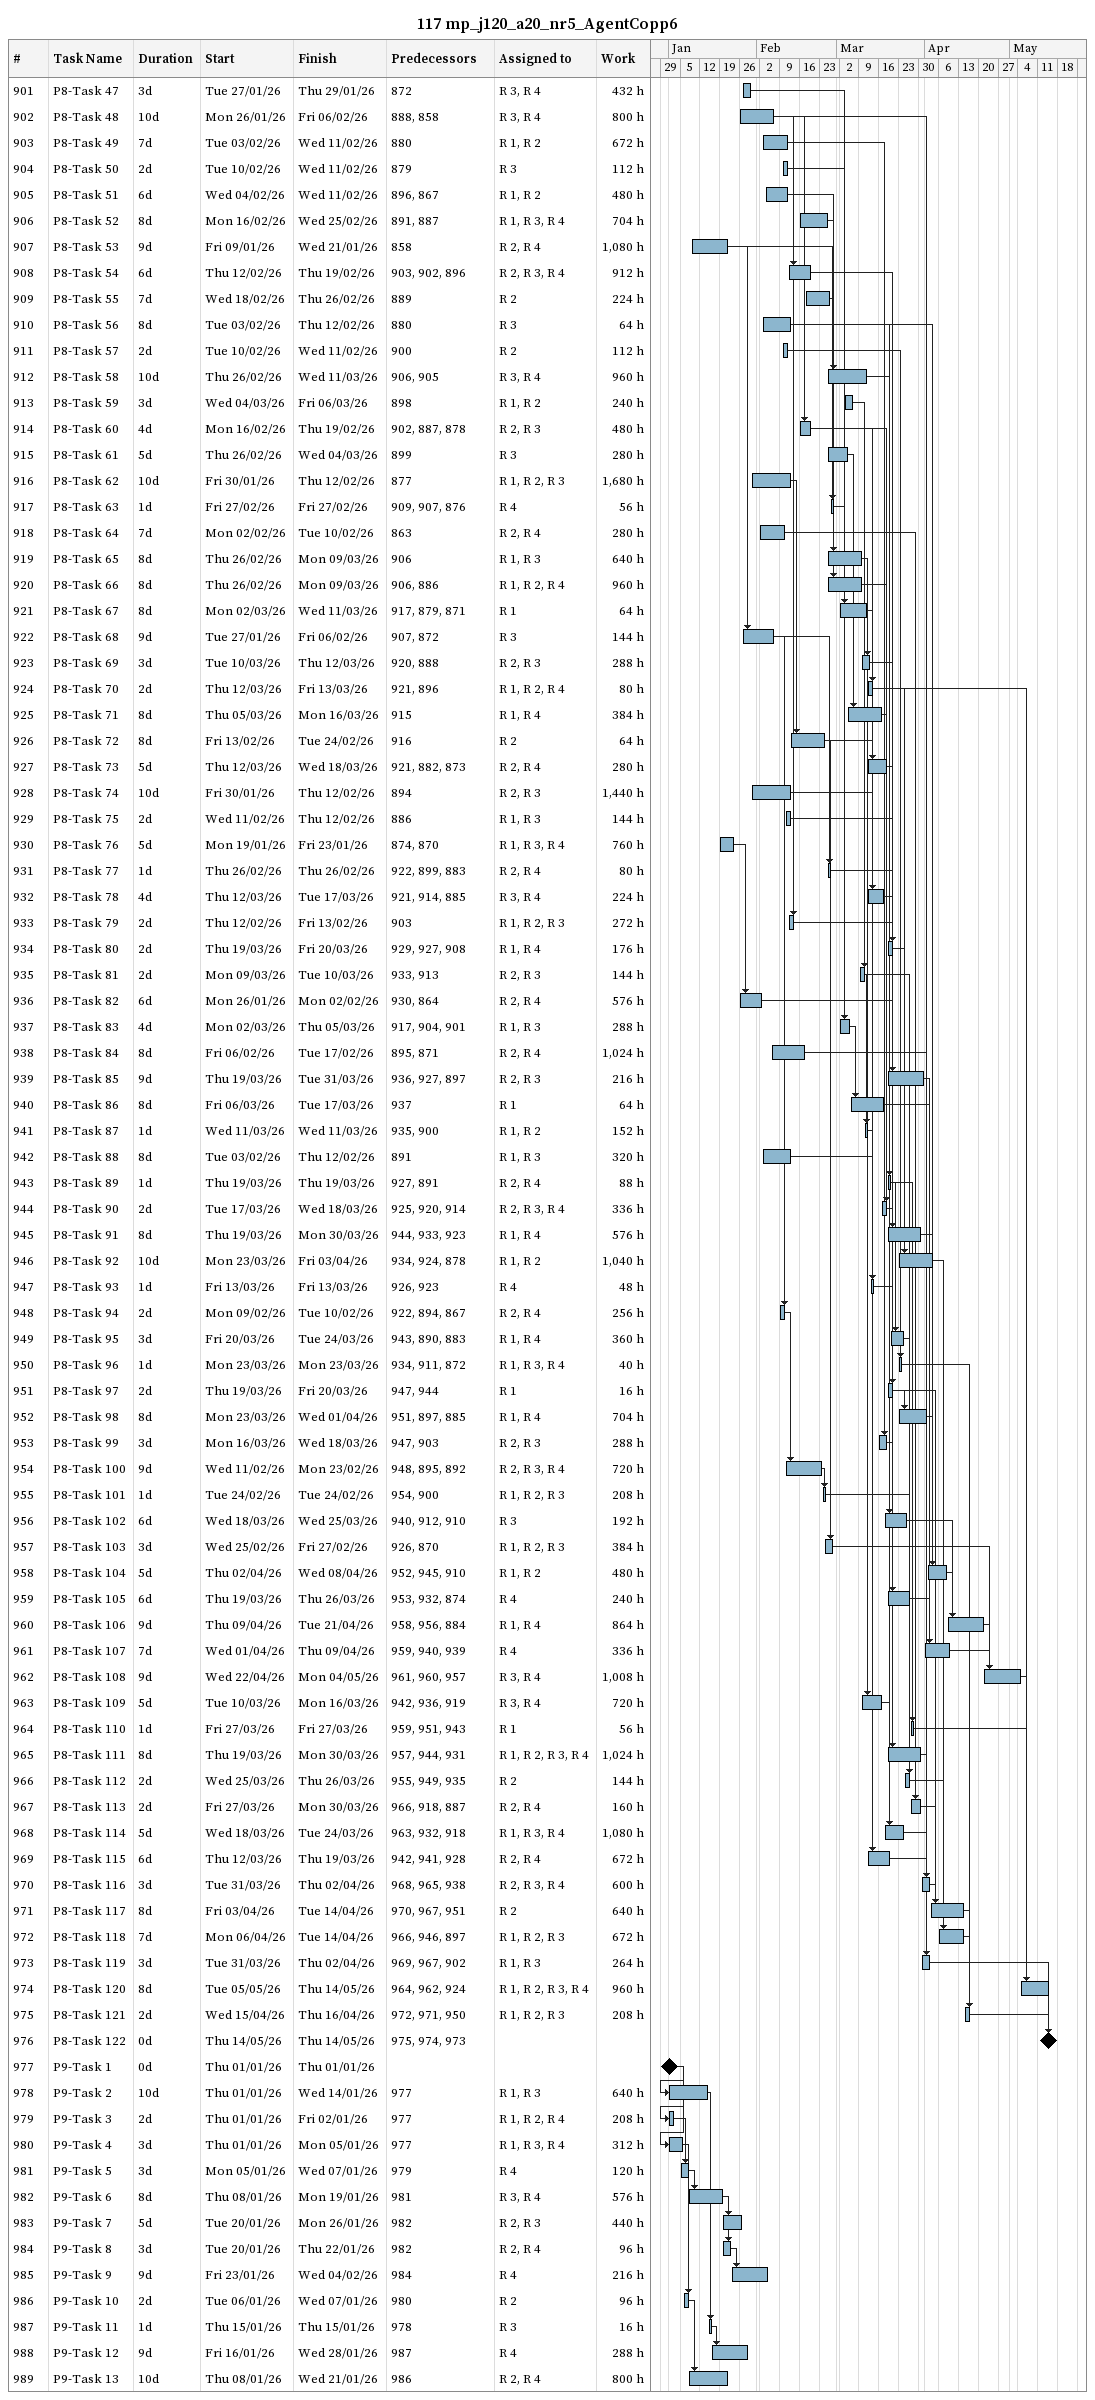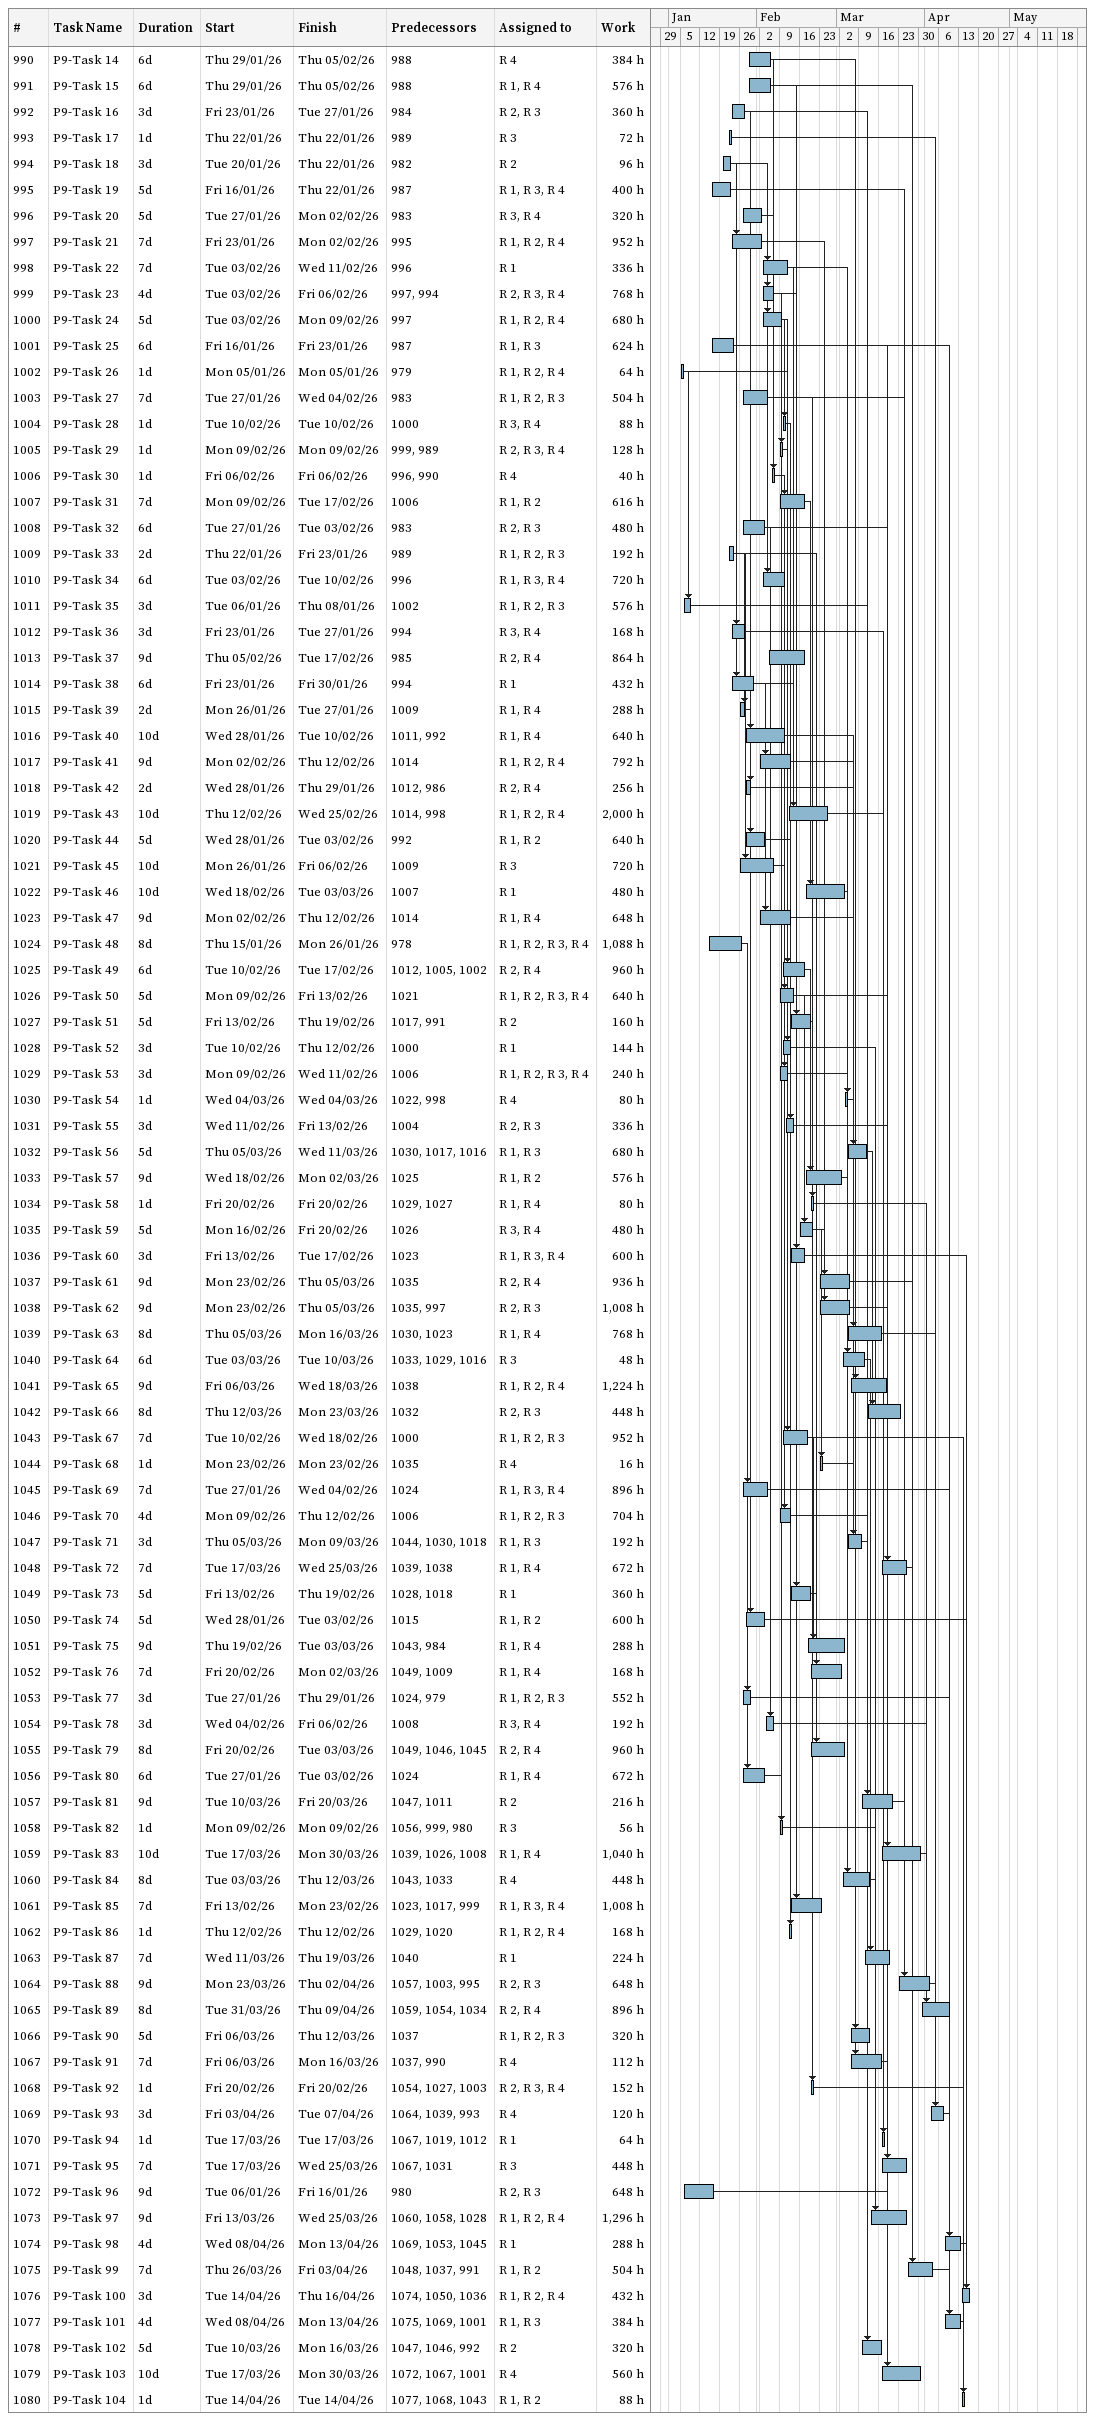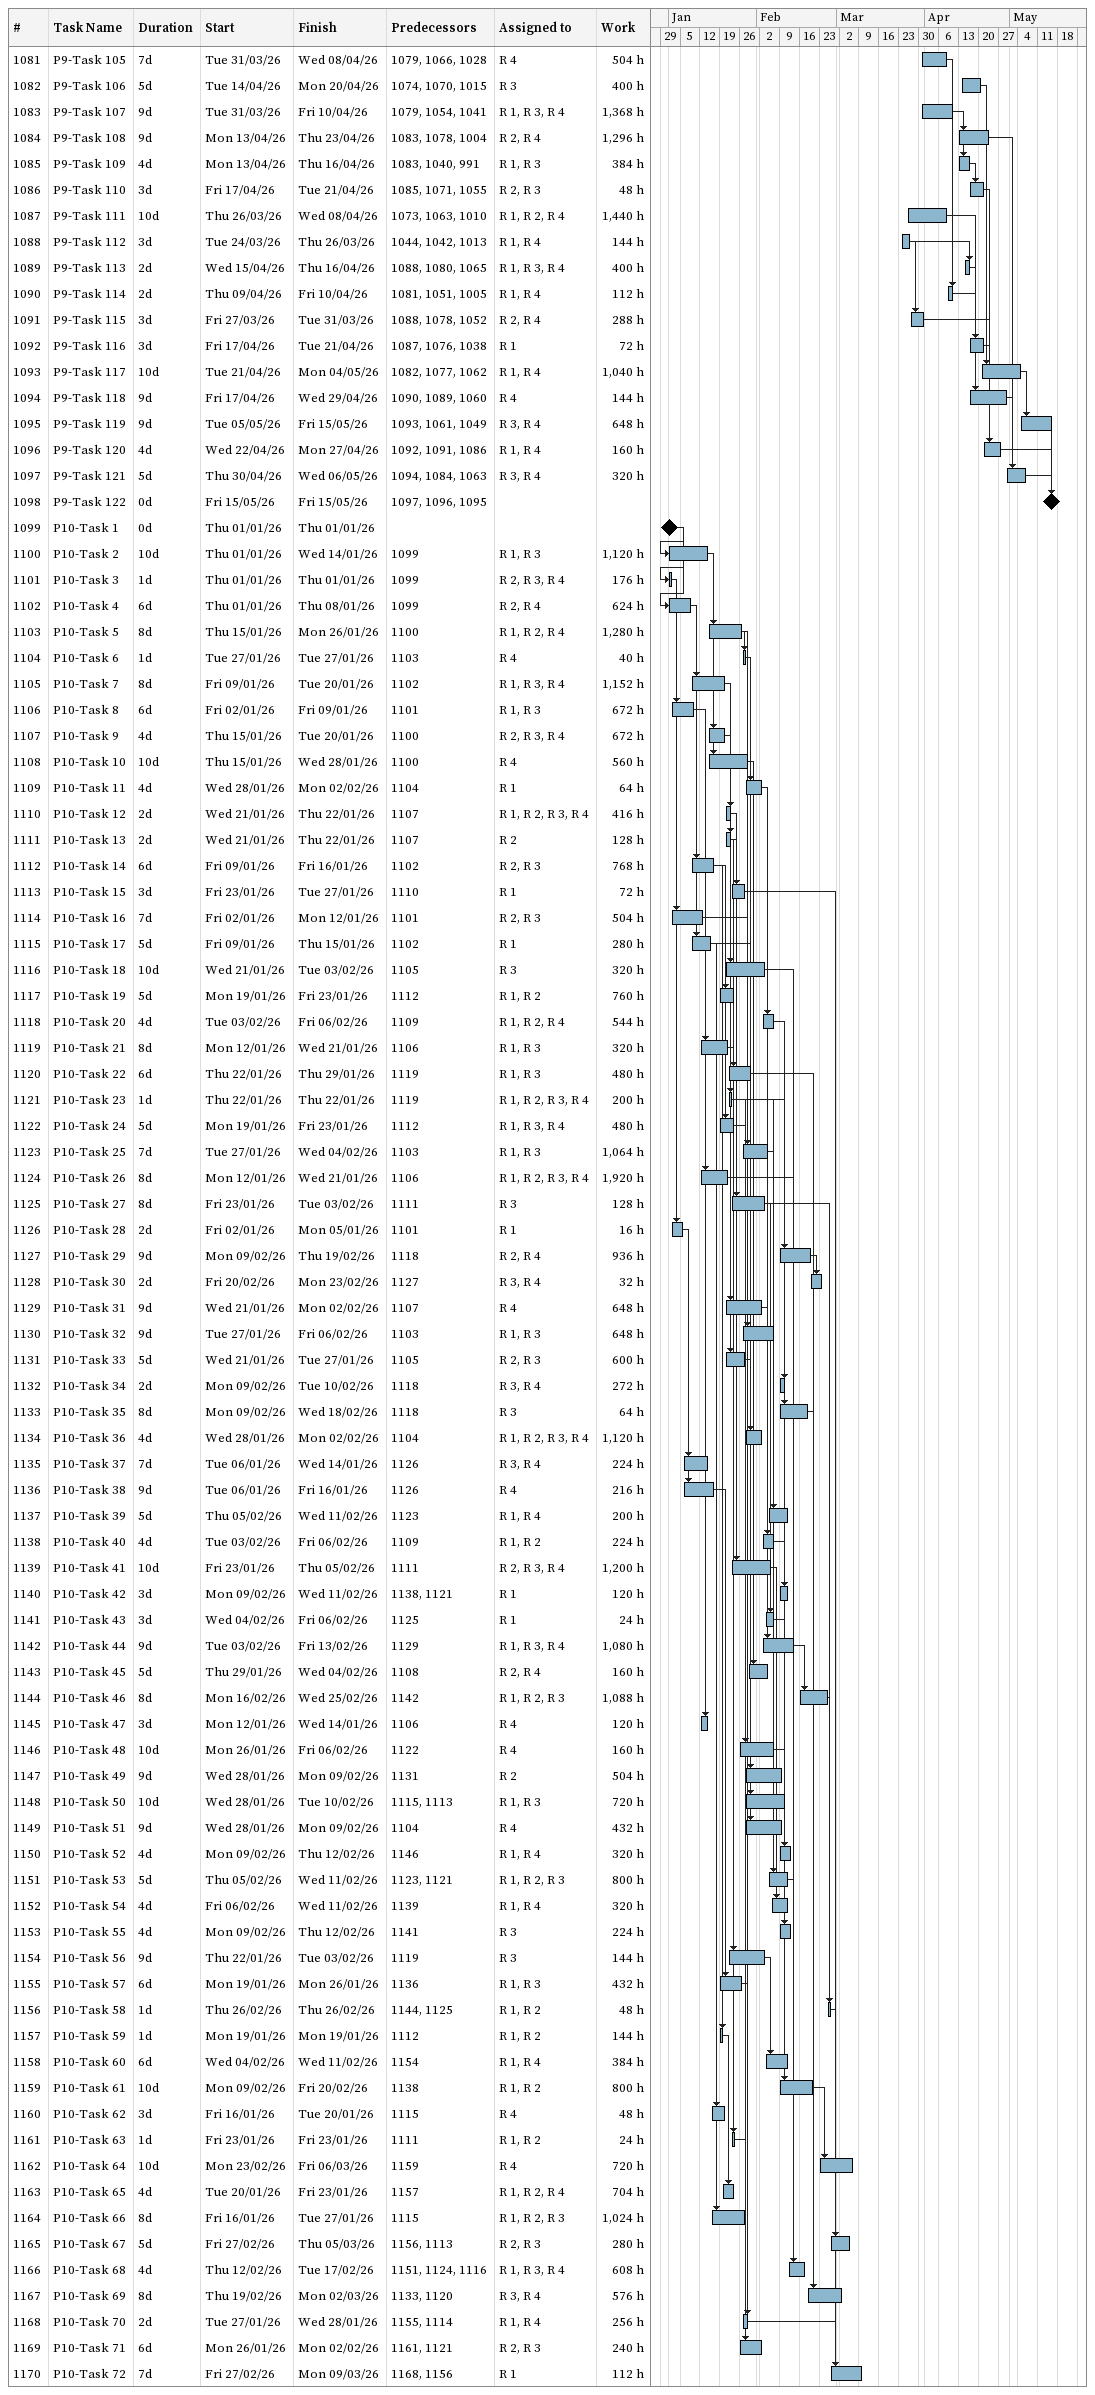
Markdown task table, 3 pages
117 mp_j120_a20_nr5_AgentCopp6

| ID | Task | Duration | Start | Finish | Predecessors | Resources | Work (h) |
|---|---|---|---|---|---|---|---|
| 901 | P8-Task 47 | 3d | 2026-01-27 | 2026-01-29 | 872 | R 3, R 4 | 432 |
| 902 | P8-Task 48 | 10d | 2026-01-26 | 2026-02-06 | 888, 858 | R 3, R 4 | 800 |
| 903 | P8-Task 49 | 7d | 2026-02-03 | 2026-02-11 | 880 | R 1, R 2 | 672 |
| 904 | P8-Task 50 | 2d | 2026-02-10 | 2026-02-11 | 879 | R 3 | 112 |
| 905 | P8-Task 51 | 6d | 2026-02-04 | 2026-02-11 | 896, 867 | R 1, R 2 | 480 |
| 906 | P8-Task 52 | 8d | 2026-02-16 | 2026-02-25 | 891, 887 | R 1, R 3, R 4 | 704 |
| 907 | P8-Task 53 | 9d | 2026-01-09 | 2026-01-21 | 858 | R 2, R 4 | 1080 |
| 908 | P8-Task 54 | 6d | 2026-02-12 | 2026-02-19 | 903, 902, 896 | R 2, R 3, R 4 | 912 |
| 909 | P8-Task 55 | 7d | 2026-02-18 | 2026-02-26 | 889 | R 2 | 224 |
| 910 | P8-Task 56 | 8d | 2026-02-03 | 2026-02-12 | 880 | R 3 | 64 |
| 911 | P8-Task 57 | 2d | 2026-02-10 | 2026-02-11 | 900 | R 2 | 112 |
| 912 | P8-Task 58 | 10d | 2026-02-26 | 2026-03-11 | 906, 905 | R 3, R 4 | 960 |
| 913 | P8-Task 59 | 3d | 2026-03-04 | 2026-03-06 | 898 | R 1, R 2 | 240 |
| 914 | P8-Task 60 | 4d | 2026-02-16 | 2026-02-19 | 902, 887, 878 | R 2, R 3 | 480 |
| 915 | P8-Task 61 | 5d | 2026-02-26 | 2026-03-04 | 899 | R 3 | 280 |
| 916 | P8-Task 62 | 10d | 2026-01-30 | 2026-02-12 | 877 | R 1, R 2, R 3 | 1680 |
| 917 | P8-Task 63 | 1d | 2026-02-27 | 2026-02-27 | 909, 907, 876 | R 4 | 56 |
| 918 | P8-Task 64 | 7d | 2026-02-02 | 2026-02-10 | 863 | R 2, R 4 | 280 |
| 919 | P8-Task 65 | 8d | 2026-02-26 | 2026-03-09 | 906 | R 1, R 3 | 640 |
| 920 | P8-Task 66 | 8d | 2026-02-26 | 2026-03-09 | 906, 886 | R 1, R 2, R 4 | 960 |
| 921 | P8-Task 67 | 8d | 2026-03-02 | 2026-03-11 | 917, 879, 871 | R 1 | 64 |
| 922 | P8-Task 68 | 9d | 2026-01-27 | 2026-02-06 | 907, 872 | R 3 | 144 |
| 923 | P8-Task 69 | 3d | 2026-03-10 | 2026-03-12 | 920, 888 | R 2, R 3 | 288 |
| 924 | P8-Task 70 | 2d | 2026-03-12 | 2026-03-13 | 921, 896 | R 1, R 2, R 4 | 80 |
| 925 | P8-Task 71 | 8d | 2026-03-05 | 2026-03-16 | 915 | R 1, R 4 | 384 |
| 926 | P8-Task 72 | 8d | 2026-02-13 | 2026-02-24 | 916 | R 2 | 64 |
| 927 | P8-Task 73 | 5d | 2026-03-12 | 2026-03-18 | 921, 882, 873 | R 2, R 4 | 280 |
| 928 | P8-Task 74 | 10d | 2026-01-30 | 2026-02-12 | 894 | R 2, R 3 | 1440 |
| 929 | P8-Task 75 | 2d | 2026-02-11 | 2026-02-12 | 886 | R 1, R 3 | 144 |
| 930 | P8-Task 76 | 5d | 2026-01-19 | 2026-01-23 | 874, 870 | R 1, R 3, R 4 | 760 |
| 931 | P8-Task 77 | 1d | 2026-02-26 | 2026-02-26 | 922, 899, 883 | R 2, R 4 | 80 |
| 932 | P8-Task 78 | 4d | 2026-03-12 | 2026-03-17 | 921, 914, 885 | R 3, R 4 | 224 |
| 933 | P8-Task 79 | 2d | 2026-02-12 | 2026-02-13 | 903 | R 1, R 2, R 3 | 272 |
| 934 | P8-Task 80 | 2d | 2026-03-19 | 2026-03-20 | 929, 927, 908 | R 1, R 4 | 176 |
| 935 | P8-Task 81 | 2d | 2026-03-09 | 2026-03-10 | 933, 913 | R 2, R 3 | 144 |
| 936 | P8-Task 82 | 6d | 2026-01-26 | 2026-02-02 | 930, 864 | R 2, R 4 | 576 |
| 937 | P8-Task 83 | 4d | 2026-03-02 | 2026-03-05 | 917, 904, 901 | R 1, R 3 | 288 |
| 938 | P8-Task 84 | 8d | 2026-02-06 | 2026-02-17 | 895, 871 | R 2, R 4 | 1024 |
| 939 | P8-Task 85 | 9d | 2026-03-19 | 2026-03-31 | 936, 927, 897 | R 2, R 3 | 216 |
| 940 | P8-Task 86 | 8d | 2026-03-06 | 2026-03-17 | 937 | R 1 | 64 |
| 941 | P8-Task 87 | 1d | 2026-03-11 | 2026-03-11 | 935, 900 | R 1, R 2 | 152 |
| 942 | P8-Task 88 | 8d | 2026-02-03 | 2026-02-12 | 891 | R 1, R 3 | 320 |
| 943 | P8-Task 89 | 1d | 2026-03-19 | 2026-03-19 | 927, 891 | R 2, R 4 | 88 |
| 944 | P8-Task 90 | 2d | 2026-03-17 | 2026-03-18 | 925, 920, 914 | R 2, R 3, R 4 | 336 |
| 945 | P8-Task 91 | 8d | 2026-03-19 | 2026-03-30 | 944, 933, 923 | R 1, R 4 | 576 |
| 946 | P8-Task 92 | 10d | 2026-03-23 | 2026-04-03 | 934, 924, 878 | R 1, R 2 | 1040 |
| 947 | P8-Task 93 | 1d | 2026-03-13 | 2026-03-13 | 926, 923 | R 4 | 48 |
| 948 | P8-Task 94 | 2d | 2026-02-09 | 2026-02-10 | 922, 894, 867 | R 2, R 4 | 256 |
| 949 | P8-Task 95 | 3d | 2026-03-20 | 2026-03-24 | 943, 890, 883 | R 1, R 4 | 360 |
| 950 | P8-Task 96 | 1d | 2026-03-23 | 2026-03-23 | 934, 911, 872 | R 1, R 3, R 4 | 40 |
| 951 | P8-Task 97 | 2d | 2026-03-19 | 2026-03-20 | 947, 944 | R 1 | 16 |
| 952 | P8-Task 98 | 8d | 2026-03-23 | 2026-04-01 | 951, 897, 885 | R 1, R 4 | 704 |
| 953 | P8-Task 99 | 3d | 2026-03-16 | 2026-03-18 | 947, 903 | R 2, R 3 | 288 |
| 954 | P8-Task 100 | 9d | 2026-02-11 | 2026-02-23 | 948, 895, 892 | R 2, R 3, R 4 | 720 |
| 955 | P8-Task 101 | 1d | 2026-02-24 | 2026-02-24 | 954, 900 | R 1, R 2, R 3 | 208 |
| 956 | P8-Task 102 | 6d | 2026-03-18 | 2026-03-25 | 940, 912, 910 | R 3 | 192 |
| 957 | P8-Task 103 | 3d | 2026-02-25 | 2026-02-27 | 926, 870 | R 1, R 2, R 3 | 384 |
| 958 | P8-Task 104 | 5d | 2026-04-02 | 2026-04-08 | 952, 945, 910 | R 1, R 2 | 480 |
| 959 | P8-Task 105 | 6d | 2026-03-19 | 2026-03-26 | 953, 932, 874 | R 4 | 240 |
| 960 | P8-Task 106 | 9d | 2026-04-09 | 2026-04-21 | 958, 956, 884 | R 1, R 4 | 864 |
| 961 | P8-Task 107 | 7d | 2026-04-01 | 2026-04-09 | 959, 940, 939 | R 4 | 336 |
| 962 | P8-Task 108 | 9d | 2026-04-22 | 2026-05-04 | 961, 960, 957 | R 3, R 4 | 1008 |
| 963 | P8-Task 109 | 5d | 2026-03-10 | 2026-03-16 | 942, 936, 919 | R 3, R 4 | 720 |
| 964 | P8-Task 110 | 1d | 2026-03-27 | 2026-03-27 | 959, 951, 943 | R 1 | 56 |
| 965 | P8-Task 111 | 8d | 2026-03-19 | 2026-03-30 | 957, 944, 931 | R 1, R 2, R 3, R 4 | 1024 |
| 966 | P8-Task 112 | 2d | 2026-03-25 | 2026-03-26 | 955, 949, 935 | R 2 | 144 |
| 967 | P8-Task 113 | 2d | 2026-03-27 | 2026-03-30 | 966, 918, 887 | R 2, R 4 | 160 |
| 968 | P8-Task 114 | 5d | 2026-03-18 | 2026-03-24 | 963, 932, 918 | R 1, R 3, R 4 | 1080 |
| 969 | P8-Task 115 | 6d | 2026-03-12 | 2026-03-19 | 942, 941, 928 | R 2, R 4 | 672 |
| 970 | P8-Task 116 | 3d | 2026-03-31 | 2026-04-02 | 968, 965, 938 | R 2, R 3, R 4 | 600 |
| 971 | P8-Task 117 | 8d | 2026-04-03 | 2026-04-14 | 970, 967, 951 | R 2 | 640 |
| 972 | P8-Task 118 | 7d | 2026-04-06 | 2026-04-14 | 966, 946, 897 | R 1, R 2, R 3 | 672 |
| 973 | P8-Task 119 | 3d | 2026-03-31 | 2026-04-02 | 969, 967, 902 | R 1, R 3 | 264 |
| 974 | P8-Task 120 | 8d | 2026-05-05 | 2026-05-14 | 964, 962, 924 | R 1, R 2, R 3, R 4 | 960 |
| 975 | P8-Task 121 | 2d | 2026-04-15 | 2026-04-16 | 972, 971, 950 | R 1, R 2, R 3 | 208 |
| 976 | P8-Task 122 | 0d | 2026-05-14 | 2026-05-14 | 975, 974, 973 |  |  |
| 977 | P9-Task 1 | 0d | 2026-01-01 | 2026-01-01 |  |  |  |
| 978 | P9-Task 2 | 10d | 2026-01-01 | 2026-01-14 | 977 | R 1, R 3 | 640 |
| 979 | P9-Task 3 | 2d | 2026-01-01 | 2026-01-02 | 977 | R 1, R 2, R 4 | 208 |
| 980 | P9-Task 4 | 3d | 2026-01-01 | 2026-01-05 | 977 | R 1, R 3, R 4 | 312 |
| 981 | P9-Task 5 | 3d | 2026-01-05 | 2026-01-07 | 979 | R 4 | 120 |
| 982 | P9-Task 6 | 8d | 2026-01-08 | 2026-01-19 | 981 | R 3, R 4 | 576 |
| 983 | P9-Task 7 | 5d | 2026-01-20 | 2026-01-26 | 982 | R 2, R 3 | 440 |
| 984 | P9-Task 8 | 3d | 2026-01-20 | 2026-01-22 | 982 | R 2, R 4 | 96 |
| 985 | P9-Task 9 | 9d | 2026-01-23 | 2026-02-04 | 984 | R 4 | 216 |
| 986 | P9-Task 10 | 2d | 2026-01-06 | 2026-01-07 | 980 | R 2 | 96 |
| 987 | P9-Task 11 | 1d | 2026-01-15 | 2026-01-15 | 978 | R 3 | 16 |
| 988 | P9-Task 12 | 9d | 2026-01-16 | 2026-01-28 | 987 | R 4 | 288 |
| 989 | P9-Task 13 | 10d | 2026-01-08 | 2026-01-21 | 986 | R 2, R 4 | 800 |
| 990 | P9-Task 14 | 6d | 2026-01-29 | 2026-02-05 | 988 | R 4 | 384 |
| 991 | P9-Task 15 | 6d | 2026-01-29 | 2026-02-05 | 988 | R 1, R 4 | 576 |
| 992 | P9-Task 16 | 3d | 2026-01-23 | 2026-01-27 | 984 | R 2, R 3 | 360 |
| 993 | P9-Task 17 | 1d | 2026-01-22 | 2026-01-22 | 989 | R 3 | 72 |
| 994 | P9-Task 18 | 3d | 2026-01-20 | 2026-01-22 | 982 | R 2 | 96 |
| 995 | P9-Task 19 | 5d | 2026-01-16 | 2026-01-22 | 987 | R 1, R 3, R 4 | 400 |
| 996 | P9-Task 20 | 5d | 2026-01-27 | 2026-02-02 | 983 | R 3, R 4 | 320 |
| 997 | P9-Task 21 | 7d | 2026-01-23 | 2026-02-02 | 995 | R 1, R 2, R 4 | 952 |
| 998 | P9-Task 22 | 7d | 2026-02-03 | 2026-02-11 | 996 | R 1 | 336 |
| 999 | P9-Task 23 | 4d | 2026-02-03 | 2026-02-06 | 997, 994 | R 2, R 3, R 4 | 768 |
| 1000 | P9-Task 24 | 5d | 2026-02-03 | 2026-02-09 | 997 | R 1, R 2, R 4 | 680 |
| 1001 | P9-Task 25 | 6d | 2026-01-16 | 2026-01-23 | 987 | R 1, R 3 | 624 |
| 1002 | P9-Task 26 | 1d | 2026-01-05 | 2026-01-05 | 979 | R 1, R 2, R 4 | 64 |
| 1003 | P9-Task 27 | 7d | 2026-01-27 | 2026-02-04 | 983 | R 1, R 2, R 3 | 504 |
| 1004 | P9-Task 28 | 1d | 2026-02-10 | 2026-02-10 | 1000 | R 3, R 4 | 88 |
| 1005 | P9-Task 29 | 1d | 2026-02-09 | 2026-02-09 | 999, 989 | R 2, R 3, R 4 | 128 |
| 1006 | P9-Task 30 | 1d | 2026-02-06 | 2026-02-06 | 996, 990 | R 4 | 40 |
| 1007 | P9-Task 31 | 7d | 2026-02-09 | 2026-02-17 | 1006 | R 1, R 2 | 616 |
| 1008 | P9-Task 32 | 6d | 2026-01-27 | 2026-02-03 | 983 | R 2, R 3 | 480 |
| 1009 | P9-Task 33 | 2d | 2026-01-22 | 2026-01-23 | 989 | R 1, R 2, R 3 | 192 |
| 1010 | P9-Task 34 | 6d | 2026-02-03 | 2026-02-10 | 996 | R 1, R 3, R 4 | 720 |
| 1011 | P9-Task 35 | 3d | 2026-01-06 | 2026-01-08 | 1002 | R 1, R 2, R 3 | 576 |
| 1012 | P9-Task 36 | 3d | 2026-01-23 | 2026-01-27 | 994 | R 3, R 4 | 168 |
| 1013 | P9-Task 37 | 9d | 2026-02-05 | 2026-02-17 | 985 | R 2, R 4 | 864 |
| 1014 | P9-Task 38 | 6d | 2026-01-23 | 2026-01-30 | 994 | R 1 | 432 |
| 1015 | P9-Task 39 | 2d | 2026-01-26 | 2026-01-27 | 1009 | R 1, R 4 | 288 |
| 1016 | P9-Task 40 | 10d | 2026-01-28 | 2026-02-10 | 1011, 992 | R 1, R 4 | 640 |
| 1017 | P9-Task 41 | 9d | 2026-02-02 | 2026-02-12 | 1014 | R 1, R 2, R 4 | 792 |
| 1018 | P9-Task 42 | 2d | 2026-01-28 | 2026-01-29 | 1012, 986 | R 2, R 4 | 256 |
| 1019 | P9-Task 43 | 10d | 2026-02-12 | 2026-02-25 | 1014, 998 | R 1, R 2, R 4 | 2000 |
| 1020 | P9-Task 44 | 5d | 2026-01-28 | 2026-02-03 | 992 | R 1, R 2 | 640 |
| 1021 | P9-Task 45 | 10d | 2026-01-26 | 2026-02-06 | 1009 | R 3 | 720 |
| 1022 | P9-Task 46 | 10d | 2026-02-18 | 2026-03-03 | 1007 | R 1 | 480 |
| 1023 | P9-Task 47 | 9d | 2026-02-02 | 2026-02-12 | 1014 | R 1, R 4 | 648 |
| 1024 | P9-Task 48 | 8d | 2026-01-15 | 2026-01-26 | 978 | R 1, R 2, R 3, R 4 | 1088 |
| 1025 | P9-Task 49 | 6d | 2026-02-10 | 2026-02-17 | 1012, 1005, 1002 | R 2, R 4 | 960 |
| 1026 | P9-Task 50 | 5d | 2026-02-09 | 2026-02-13 | 1021 | R 1, R 2, R 3, R 4 | 640 |
| 1027 | P9-Task 51 | 5d | 2026-02-13 | 2026-02-19 | 1017, 991 | R 2 | 160 |
| 1028 | P9-Task 52 | 3d | 2026-02-10 | 2026-02-12 | 1000 | R 1 | 144 |
| 1029 | P9-Task 53 | 3d | 2026-02-09 | 2026-02-11 | 1006 | R 1, R 2, R 3, R 4 | 240 |
| 1030 | P9-Task 54 | 1d | 2026-03-04 | 2026-03-04 | 1022, 998 | R 4 | 80 |
| 1031 | P9-Task 55 | 3d | 2026-02-11 | 2026-02-13 | 1004 | R 2, R 3 | 336 |
| 1032 | P9-Task 56 | 5d | 2026-03-05 | 2026-03-11 | 1030, 1017, 1016 | R 1, R 3 | 680 |
| 1033 | P9-Task 57 | 9d | 2026-02-18 | 2026-03-02 | 1025 | R 1, R 2 | 576 |
| 1034 | P9-Task 58 | 1d | 2026-02-20 | 2026-02-20 | 1029, 1027 | R 1, R 4 | 80 |
| 1035 | P9-Task 59 | 5d | 2026-02-16 | 2026-02-20 | 1026 | R 3, R 4 | 480 |
| 1036 | P9-Task 60 | 3d | 2026-02-13 | 2026-02-17 | 1023 | R 1, R 3, R 4 | 600 |
| 1037 | P9-Task 61 | 9d | 2026-02-23 | 2026-03-05 | 1035 | R 2, R 4 | 936 |
| 1038 | P9-Task 62 | 9d | 2026-02-23 | 2026-03-05 | 1035, 997 | R 2, R 3 | 1008 |
| 1039 | P9-Task 63 | 8d | 2026-03-05 | 2026-03-16 | 1030, 1023 | R 1, R 4 | 768 |
| 1040 | P9-Task 64 | 6d | 2026-03-03 | 2026-03-10 | 1033, 1029, 1016 | R 3 | 48 |
| 1041 | P9-Task 65 | 9d | 2026-03-06 | 2026-03-18 | 1038 | R 1, R 2, R 4 | 1224 |
| 1042 | P9-Task 66 | 8d | 2026-03-12 | 2026-03-23 | 1032 | R 2, R 3 | 448 |
| 1043 | P9-Task 67 | 7d | 2026-02-10 | 2026-02-18 | 1000 | R 1, R 2, R 3 | 952 |
| 1044 | P9-Task 68 | 1d | 2026-02-23 | 2026-02-23 | 1035 | R 4 | 16 |
| 1045 | P9-Task 69 | 7d | 2026-01-27 | 2026-02-04 | 1024 | R 1, R 3, R 4 | 896 |
| 1046 | P9-Task 70 | 4d | 2026-02-09 | 2026-02-12 | 1006 | R 1, R 2, R 3 | 704 |
| 1047 | P9-Task 71 | 3d | 2026-03-05 | 2026-03-09 | 1044, 1030, 1018 | R 1, R 3 | 192 |
| 1048 | P9-Task 72 | 7d | 2026-03-17 | 2026-03-25 | 1039, 1038 | R 1, R 4 | 672 |
| 1049 | P9-Task 73 | 5d | 2026-02-13 | 2026-02-19 | 1028, 1018 | R 1 | 360 |
| 1050 | P9-Task 74 | 5d | 2026-01-28 | 2026-02-03 | 1015 | R 1, R 2 | 600 |
| 1051 | P9-Task 75 | 9d | 2026-02-19 | 2026-03-03 | 1043, 984 | R 1, R 4 | 288 |
| 1052 | P9-Task 76 | 7d | 2026-02-20 | 2026-03-02 | 1049, 1009 | R 1, R 4 | 168 |
| 1053 | P9-Task 77 | 3d | 2026-01-27 | 2026-01-29 | 1024, 979 | R 1, R 2, R 3 | 552 |
| 1054 | P9-Task 78 | 3d | 2026-02-04 | 2026-02-06 | 1008 | R 3, R 4 | 192 |
| 1055 | P9-Task 79 | 8d | 2026-02-20 | 2026-03-03 | 1049, 1046, 1045 | R 2, R 4 | 960 |
| 1056 | P9-Task 80 | 6d | 2026-01-27 | 2026-02-03 | 1024 | R 1, R 4 | 672 |
| 1057 | P9-Task 81 | 9d | 2026-03-10 | 2026-03-20 | 1047, 1011 | R 2 | 216 |
| 1058 | P9-Task 82 | 1d | 2026-02-09 | 2026-02-09 | 1056, 999, 980 | R 3 | 56 |
| 1059 | P9-Task 83 | 10d | 2026-03-17 | 2026-03-30 | 1039, 1026, 1008 | R 1, R 4 | 1040 |
| 1060 | P9-Task 84 | 8d | 2026-03-03 | 2026-03-12 | 1043, 1033 | R 4 | 448 |
| 1061 | P9-Task 85 | 7d | 2026-02-13 | 2026-02-23 | 1023, 1017, 999 | R 1, R 3, R 4 | 1008 |
| 1062 | P9-Task 86 | 1d | 2026-02-12 | 2026-02-12 | 1029, 1020 | R 1, R 2, R 4 | 168 |
| 1063 | P9-Task 87 | 7d | 2026-03-11 | 2026-03-19 | 1040 | R 1 | 224 |
| 1064 | P9-Task 88 | 9d | 2026-03-23 | 2026-04-02 | 1057, 1003, 995 | R 2, R 3 | 648 |
| 1065 | P9-Task 89 | 8d | 2026-03-31 | 2026-04-09 | 1059, 1054, 1034 | R 2, R 4 | 896 |
| 1066 | P9-Task 90 | 5d | 2026-03-06 | 2026-03-12 | 1037 | R 1, R 2, R 3 | 320 |
| 1067 | P9-Task 91 | 7d | 2026-03-06 | 2026-03-16 | 1037, 990 | R 4 | 112 |
| 1068 | P9-Task 92 | 1d | 2026-02-20 | 2026-02-20 | 1054, 1027, 1003 | R 2, R 3, R 4 | 152 |
| 1069 | P9-Task 93 | 3d | 2026-04-03 | 2026-04-07 | 1064, 1039, 993 | R 4 | 120 |
| 1070 | P9-Task 94 | 1d | 2026-03-17 | 2026-03-17 | 1067, 1019, 1012 | R 1 | 64 |
| 1071 | P9-Task 95 | 7d | 2026-03-17 | 2026-03-25 | 1067, 1031 | R 3 | 448 |
| 1072 | P9-Task 96 | 9d | 2026-01-06 | 2026-01-16 | 980 | R 2, R 3 | 648 |
| 1073 | P9-Task 97 | 9d | 2026-03-13 | 2026-03-25 | 1060, 1058, 1028 | R 1, R 2, R 4 | 1296 |
| 1074 | P9-Task 98 | 4d | 2026-04-08 | 2026-04-13 | 1069, 1053, 1045 | R 1 | 288 |
| 1075 | P9-Task 99 | 7d | 2026-03-26 | 2026-04-03 | 1048, 1037, 991 | R 1, R 2 | 504 |
| 1076 | P9-Task 100 | 3d | 2026-04-14 | 2026-04-16 | 1074, 1050, 1036 | R 1, R 2, R 4 | 432 |
| 1077 | P9-Task 101 | 4d | 2026-04-08 | 2026-04-13 | 1075, 1069, 1001 | R 1, R 3 | 384 |
| 1078 | P9-Task 102 | 5d | 2026-03-10 | 2026-03-16 | 1047, 1046, 992 | R 2 | 320 |
| 1079 | P9-Task 103 | 10d | 2026-03-17 | 2026-03-30 | 1072, 1067, 1001 | R 4 | 560 |
| 1080 | P9-Task 104 | 1d | 2026-04-14 | 2026-04-14 | 1077, 1068, 1043 | R 1, R 2 | 88 |
| 1081 | P9-Task 105 | 7d | 2026-03-31 | 2026-04-08 | 1079, 1066, 1028 | R 4 | 504 |
| 1082 | P9-Task 106 | 5d | 2026-04-14 | 2026-04-20 | 1074, 1070, 1015 | R 3 | 400 |
| 1083 | P9-Task 107 | 9d | 2026-03-31 | 2026-04-10 | 1079, 1054, 1041 | R 1, R 3, R 4 | 1368 |
| 1084 | P9-Task 108 | 9d | 2026-04-13 | 2026-04-23 | 1083, 1078, 1004 | R 2, R 4 | 1296 |
| 1085 | P9-Task 109 | 4d | 2026-04-13 | 2026-04-16 | 1083, 1040, 991 | R 1, R 3 | 384 |
| 1086 | P9-Task 110 | 3d | 2026-04-17 | 2026-04-21 | 1085, 1071, 1055 | R 2, R 3 | 48 |
| 1087 | P9-Task 111 | 10d | 2026-03-26 | 2026-04-08 | 1073, 1063, 1010 | R 1, R 2, R 4 | 1440 |
| 1088 | P9-Task 112 | 3d | 2026-03-24 | 2026-03-26 | 1044, 1042, 1013 | R 1, R 4 | 144 |
| 1089 | P9-Task 113 | 2d | 2026-04-15 | 2026-04-16 | 1088, 1080, 1065 | R 1, R 3, R 4 | 400 |
| 1090 | P9-Task 114 | 2d | 2026-04-09 | 2026-04-10 | 1081, 1051, 1005 | R 1, R 4 | 112 |
| 1091 | P9-Task 115 | 3d | 2026-03-27 | 2026-03-31 | 1088, 1078, 1052 | R 2, R 4 | 288 |
| 1092 | P9-Task 116 | 3d | 2026-04-17 | 2026-04-21 | 1087, 1076, 1038 | R 1 | 72 |
| 1093 | P9-Task 117 | 10d | 2026-04-21 | 2026-05-04 | 1082, 1077, 1062 | R 1, R 4 | 1040 |
| 1094 | P9-Task 118 | 9d | 2026-04-17 | 2026-04-29 | 1090, 1089, 1060 | R 4 | 144 |
| 1095 | P9-Task 119 | 9d | 2026-05-05 | 2026-05-15 | 1093, 1061, 1049 | R 3, R 4 | 648 |
| 1096 | P9-Task 120 | 4d | 2026-04-22 | 2026-04-27 | 1092, 1091, 1086 | R 1, R 4 | 160 |
| 1097 | P9-Task 121 | 5d | 2026-04-30 | 2026-05-06 | 1094, 1084, 1063 | R 3, R 4 | 320 |
| 1098 | P9-Task 122 | 0d | 2026-05-15 | 2026-05-15 | 1097, 1096, 1095 |  |  |
| 1099 | P10-Task 1 | 0d | 2026-01-01 | 2026-01-01 |  |  |  |
| 1100 | P10-Task 2 | 10d | 2026-01-01 | 2026-01-14 | 1099 | R 1, R 3 | 1120 |
| 1101 | P10-Task 3 | 1d | 2026-01-01 | 2026-01-01 | 1099 | R 2, R 3, R 4 | 176 |
| 1102 | P10-Task 4 | 6d | 2026-01-01 | 2026-01-08 | 1099 | R 2, R 4 | 624 |
| 1103 | P10-Task 5 | 8d | 2026-01-15 | 2026-01-26 | 1100 | R 1, R 2, R 4 | 1280 |
| 1104 | P10-Task 6 | 1d | 2026-01-27 | 2026-01-27 | 1103 | R 4 | 40 |
| 1105 | P10-Task 7 | 8d | 2026-01-09 | 2026-01-20 | 1102 | R 1, R 3, R 4 | 1152 |
| 1106 | P10-Task 8 | 6d | 2026-01-02 | 2026-01-09 | 1101 | R 1, R 3 | 672 |
| 1107 | P10-Task 9 | 4d | 2026-01-15 | 2026-01-20 | 1100 | R 2, R 3, R 4 | 672 |
| 1108 | P10-Task 10 | 10d | 2026-01-15 | 2026-01-28 | 1100 | R 4 | 560 |
| 1109 | P10-Task 11 | 4d | 2026-01-28 | 2026-02-02 | 1104 | R 1 | 64 |
| 1110 | P10-Task 12 | 2d | 2026-01-21 | 2026-01-22 | 1107 | R 1, R 2, R 3, R 4 | 416 |
| 1111 | P10-Task 13 | 2d | 2026-01-21 | 2026-01-22 | 1107 | R 2 | 128 |
| 1112 | P10-Task 14 | 6d | 2026-01-09 | 2026-01-16 | 1102 | R 2, R 3 | 768 |
| 1113 | P10-Task 15 | 3d | 2026-01-23 | 2026-01-27 | 1110 | R 1 | 72 |
| 1114 | P10-Task 16 | 7d | 2026-01-02 | 2026-01-12 | 1101 | R 2, R 3 | 504 |
| 1115 | P10-Task 17 | 5d | 2026-01-09 | 2026-01-15 | 1102 | R 1 | 280 |
| 1116 | P10-Task 18 | 10d | 2026-01-21 | 2026-02-03 | 1105 | R 3 | 320 |
| 1117 | P10-Task 19 | 5d | 2026-01-19 | 2026-01-23 | 1112 | R 1, R 2 | 760 |
| 1118 | P10-Task 20 | 4d | 2026-02-03 | 2026-02-06 | 1109 | R 1, R 2, R 4 | 544 |
| 1119 | P10-Task 21 | 8d | 2026-01-12 | 2026-01-21 | 1106 | R 1, R 3 | 320 |
| 1120 | P10-Task 22 | 6d | 2026-01-22 | 2026-01-29 | 1119 | R 1, R 3 | 480 |
| 1121 | P10-Task 23 | 1d | 2026-01-22 | 2026-01-22 | 1119 | R 1, R 2, R 3, R 4 | 200 |
| 1122 | P10-Task 24 | 5d | 2026-01-19 | 2026-01-23 | 1112 | R 1, R 3, R 4 | 480 |
| 1123 | P10-Task 25 | 7d | 2026-01-27 | 2026-02-04 | 1103 | R 1, R 3 | 1064 |
| 1124 | P10-Task 26 | 8d | 2026-01-12 | 2026-01-21 | 1106 | R 1, R 2, R 3, R 4 | 1920 |
| 1125 | P10-Task 27 | 8d | 2026-01-23 | 2026-02-03 | 1111 | R 3 | 128 |
| 1126 | P10-Task 28 | 2d | 2026-01-02 | 2026-01-05 | 1101 | R 1 | 16 |
| 1127 | P10-Task 29 | 9d | 2026-02-09 | 2026-02-19 | 1118 | R 2, R 4 | 936 |
| 1128 | P10-Task 30 | 2d | 2026-02-20 | 2026-02-23 | 1127 | R 3, R 4 | 32 |
| 1129 | P10-Task 31 | 9d | 2026-01-21 | 2026-02-02 | 1107 | R 4 | 648 |
| 1130 | P10-Task 32 | 9d | 2026-01-27 | 2026-02-06 | 1103 | R 1, R 3 | 648 |
| 1131 | P10-Task 33 | 5d | 2026-01-21 | 2026-01-27 | 1105 | R 2, R 3 | 600 |
| 1132 | P10-Task 34 | 2d | 2026-02-09 | 2026-02-10 | 1118 | R 3, R 4 | 272 |
| 1133 | P10-Task 35 | 8d | 2026-02-09 | 2026-02-18 | 1118 | R 3 | 64 |
| 1134 | P10-Task 36 | 4d | 2026-01-28 | 2026-02-02 | 1104 | R 1, R 2, R 3, R 4 | 1120 |
| 1135 | P10-Task 37 | 7d | 2026-01-06 | 2026-01-14 | 1126 | R 3, R 4 | 224 |
| 1136 | P10-Task 38 | 9d | 2026-01-06 | 2026-01-16 | 1126 | R 4 | 216 |
| 1137 | P10-Task 39 | 5d | 2026-02-05 | 2026-02-11 | 1123 | R 1, R 4 | 200 |
| 1138 | P10-Task 40 | 4d | 2026-02-03 | 2026-02-06 | 1109 | R 1, R 2 | 224 |
| 1139 | P10-Task 41 | 10d | 2026-01-23 | 2026-02-05 | 1111 | R 2, R 3, R 4 | 1200 |
| 1140 | P10-Task 42 | 3d | 2026-02-09 | 2026-02-11 | 1138, 1121 | R 1 | 120 |
| 1141 | P10-Task 43 | 3d | 2026-02-04 | 2026-02-06 | 1125 | R 1 | 24 |
| 1142 | P10-Task 44 | 9d | 2026-02-03 | 2026-02-13 | 1129 | R 1, R 3, R 4 | 1080 |
| 1143 | P10-Task 45 | 5d | 2026-01-29 | 2026-02-04 | 1108 | R 2, R 4 | 160 |
| 1144 | P10-Task 46 | 8d | 2026-02-16 | 2026-02-25 | 1142 | R 1, R 2, R 3 | 1088 |
| 1145 | P10-Task 47 | 3d | 2026-01-12 | 2026-01-14 | 1106 | R 4 | 120 |
| 1146 | P10-Task 48 | 10d | 2026-01-26 | 2026-02-06 | 1122 | R 4 | 160 |
| 1147 | P10-Task 49 | 9d | 2026-01-28 | 2026-02-09 | 1131 | R 2 | 504 |
| 1148 | P10-Task 50 | 10d | 2026-01-28 | 2026-02-10 | 1115, 1113 | R 1, R 3 | 720 |
| 1149 | P10-Task 51 | 9d | 2026-01-28 | 2026-02-09 | 1104 | R 4 | 432 |
| 1150 | P10-Task 52 | 4d | 2026-02-09 | 2026-02-12 | 1146 | R 1, R 4 | 320 |
| 1151 | P10-Task 53 | 5d | 2026-02-05 | 2026-02-11 | 1123, 1121 | R 1, R 2, R 3 | 800 |
| 1152 | P10-Task 54 | 4d | 2026-02-06 | 2026-02-11 | 1139 | R 1, R 4 | 320 |
| 1153 | P10-Task 55 | 4d | 2026-02-09 | 2026-02-12 | 1141 | R 3 | 224 |
| 1154 | P10-Task 56 | 9d | 2026-01-22 | 2026-02-03 | 1119 | R 3 | 144 |
| 1155 | P10-Task 57 | 6d | 2026-01-19 | 2026-01-26 | 1136 | R 1, R 3 | 432 |
| 1156 | P10-Task 58 | 1d | 2026-02-26 | 2026-02-26 | 1144, 1125 | R 1, R 2 | 48 |
| 1157 | P10-Task 59 | 1d | 2026-01-19 | 2026-01-19 | 1112 | R 1, R 2 | 144 |
| 1158 | P10-Task 60 | 6d | 2026-02-04 | 2026-02-11 | 1154 | R 1, R 4 | 384 |
| 1159 | P10-Task 61 | 10d | 2026-02-09 | 2026-02-20 | 1138 | R 1, R 2 | 800 |
| 1160 | P10-Task 62 | 3d | 2026-01-16 | 2026-01-20 | 1115 | R 4 | 48 |
| 1161 | P10-Task 63 | 1d | 2026-01-23 | 2026-01-23 | 1111 | R 1, R 2 | 24 |
| 1162 | P10-Task 64 | 10d | 2026-02-23 | 2026-03-06 | 1159 | R 4 | 720 |
| 1163 | P10-Task 65 | 4d | 2026-01-20 | 2026-01-23 | 1157 | R 1, R 2, R 4 | 704 |
| 1164 | P10-Task 66 | 8d | 2026-01-16 | 2026-01-27 | 1115 | R 1, R 2, R 3 | 1024 |
| 1165 | P10-Task 67 | 5d | 2026-02-27 | 2026-03-05 | 1156, 1113 | R 2, R 3 | 280 |
| 1166 | P10-Task 68 | 4d | 2026-02-12 | 2026-02-17 | 1151, 1124, 1116 | R 1, R 3, R 4 | 608 |
| 1167 | P10-Task 69 | 8d | 2026-02-19 | 2026-03-02 | 1133, 1120 | R 3, R 4 | 576 |
| 1168 | P10-Task 70 | 2d | 2026-01-27 | 2026-01-28 | 1155, 1114 | R 1, R 4 | 256 |
| 1169 | P10-Task 71 | 6d | 2026-01-26 | 2026-02-02 | 1161, 1121 | R 2, R 3 | 240 |
| 1170 | P10-Task 72 | 7d | 2026-02-27 | 2026-03-09 | 1168, 1156 | R 1 | 112 |
